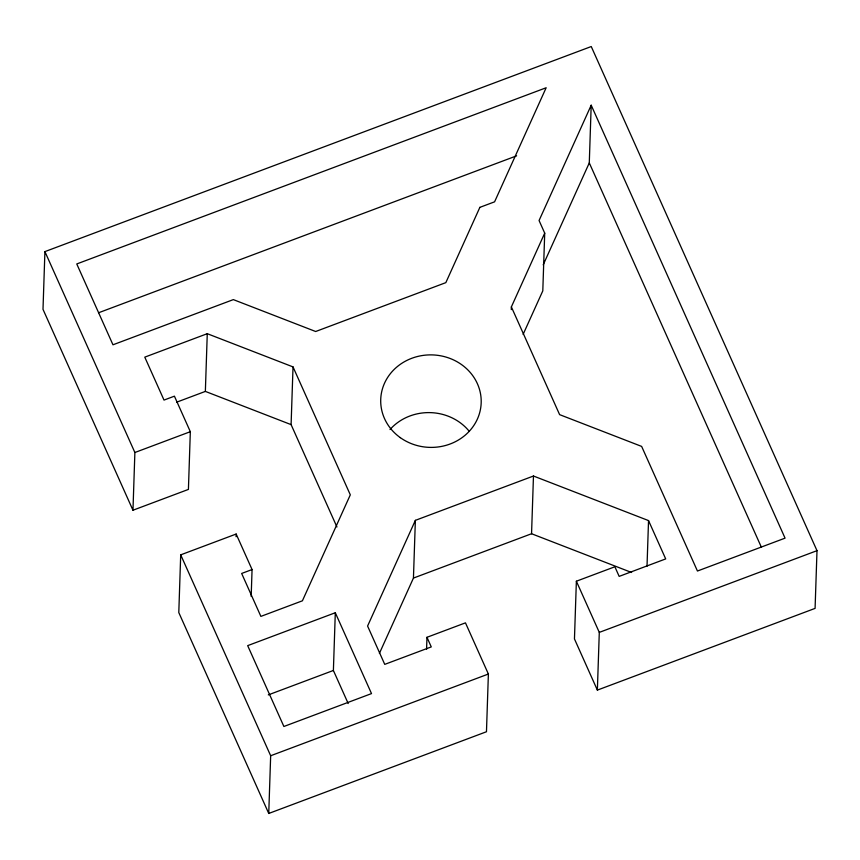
<?xml version="1.0" encoding="UTF-8"?>
<svg xmlns="http://www.w3.org/2000/svg" width="860" height="860" viewBox="0 0 860 860"><rect width="100%" height="100%" fill="white"/><g stroke="black" fill="none" stroke-linecap="round" stroke-linejoin="round"><path stroke-width="1.29" d="M426.969 637.303L431.269 646.913L384.742 664.371L367.585 626.048L415.369 520.354L533.469 476.021L648.537 520.59L665.694 558.914L619.168 576.383L614.868 566.772L576.372 581.22L574.458 638.937L597.367 690.107L815.087 608.385L817 550.669L591.25 46.537L44.913 251.614L43 309.331L132.967 510.227L188.415 489.415L190.329 431.698L174.419 396.17L164.013 400.083L144.781 357.147L207.271 333.691L293.023 366.908L350.31 494.844L302.408 600.807L260.881 616.394L241.66 573.459L252.066 569.557L236.156 534.038L180.707 554.851L178.794 612.567L268.75 813.463L486.47 731.742L488.383 674.025L465.464 622.855L426.969 637.303L426.571 649.386M132.967 510.227L134.88 452.51L44.913 251.614M176.612 402.2L205.357 391.408L207.271 333.691M236.07 536.715L236.156 534.038M251.174 596.399L252.066 569.557M268.75 813.463L270.663 755.746L180.707 554.851M336.937 526.976L291.099 424.625L293.023 366.908M348.203 703.544L333.39 670.467L335.303 612.75L247.68 645.634L283.886 726.485L371.509 693.601L335.303 612.75M379.4 653.396L413.445 578.071L415.369 520.354M511.281 309.6L511.367 306.912L544.713 233.135L539.069 220.525L591.196 105.2L785.062 538.145L697.449 571.029L641.646 446.415L559.613 414.638L511.367 306.912M413.445 578.071L531.555 533.737L533.469 476.021M544.713 233.135L542.8 290.863L523.116 334.4M543.187 264.891L589.283 162.916L591.196 105.2M597.367 690.107L599.291 632.39L576.372 581.22M647.021 566.224L648.537 520.59M98.696 312.717L516.623 155.843M134.88 452.51L190.329 431.698M268.298 694.901L333.39 670.467M270.663 755.746L488.383 674.025M599.291 632.39L817 550.669M205.357 391.408L291.099 424.625M531.555 533.737L631.616 572.491M589.283 162.916L761.25 546.938M390.01 429.527A50.256 46.257 1.9 0 1 468.937 430.935M479.869 207.357L445.835 282.639L315.663 331.508L233.339 299.613L112.972 344.796L76.766 263.955L546.154 87.752L494.586 201.831L479.869 207.357M400.33 437.665A50.256 46.257 1.9 0 0 480.772 407.468A50.256 46.257 1.9 0 0 411.768 358.287A50.256 46.257 1.9 0 0 400.33 437.665"/></g></svg>
